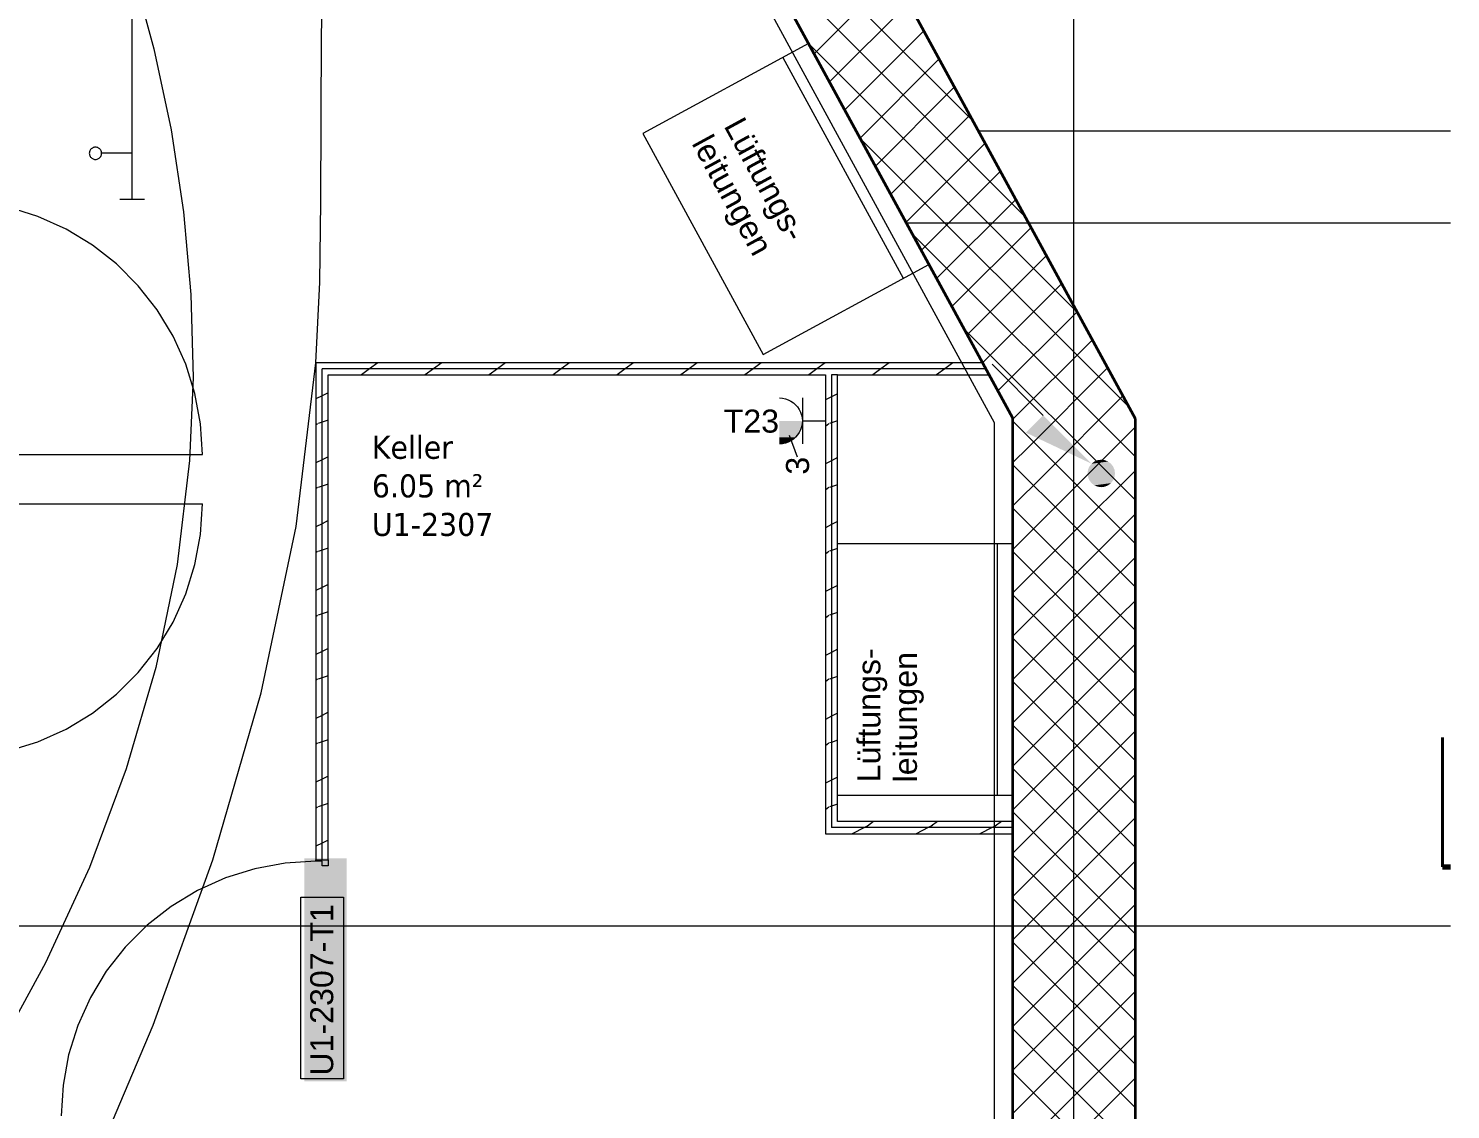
# Model space of a CAD drawing. Extents: x -1067 to 613, y -179 to 712.
# Drawn here: x 106.2 to 198.8, y 41 to 111.5 of the extents above; entities that cross this region are included whole.
import ezdxf
from ezdxf.lldxf.tags import DXFTag

# ---------------------------------------------------------------- set-up
doc = ezdxf.new("R2010")
doc.units = 0
doc.layers.get('0').update_dxf_attribs({"lineweight": 13})
for name, color, linetype, lineweight in [('A-AREA-____-IDEN', 7, 'Continuous', 5), ('A-DETL-____-HDLN', 7, '_Verdeckte Linien_', 9), ('A-DOOR-____-IDEN', 7, 'Continuous', 5), ('A-DOOR-FRAM-MCUT', 7, 'Continuous', 9), ('A-DOOR-OPNG-OTLN', 7, 'Continuous', 9), ('A-FLOR-____-OTLN', 7, 'Continuous', 9), ('A-FLOR-____-OVHD', 7, 'Strichpunkt - Fein', 9), ('A-WALL-____-MCUT', 7, 'Continuous', 35), ('A-WALL-____-PATT', 7, 'Continuous', 35), ('A-WALL-FNSH-MCUT', 7, 'Continuous', 35), ('S-GRID-____-OTLN', 7, 'Continuous', 5), ('Text', 7, 'Continuous', 5)]:
    doc.layers.add(name, color=color, linetype=linetype, lineweight=lineweight)
for name, color, linetype, lineweight, true_color in [('A-DETL-____-OTLN', 5, 'Continuous', 9, 0x0000ff), ('EL01_WAN_Kraft', 1, 'Continuous', 13, 0xff0000), ('EL01_WAN_Leitung_Licht', 7, 'Continuous', 13, 0x0080ff), ('EL01_WAN_Leuchten', 7, 'Continuous', 13, 0x0080ff), ('G-____-____-SYMB', 7, 'Strichpunkt - Weit', 5, 0x008080)]:
    doc.layers.add(name, color=color, linetype=linetype, lineweight=lineweight, true_color=true_color)
doc.styles.get("Standard").update_dxf_attribs({"font": 'arial.ttf'})
tags = doc.linetypes.add('_Rasterlinie_', pattern=[0.375, 0.2, -0.05, 0.075, -0.05]).pattern_tags.tags
tags[10:11] = [DXFTag(74, 4), DXFTag(75, 0), DXFTag(340, '0'), DXFTag(46, 1.0), DXFTag(50, 0.0), DXFTag(44, 0.0), DXFTag(45, 0.0)]
tags[8:9] = [DXFTag(74, 4), DXFTag(75, 0), DXFTag(340, '0'), DXFTag(46, 1.0), DXFTag(50, 0.0), DXFTag(44, 0.0), DXFTag(45, 0.0)]
tags[6:7] = [DXFTag(74, 4), DXFTag(75, 0), DXFTag(340, '0'), DXFTag(46, 1.0), DXFTag(50, 0.0), DXFTag(44, 0.0), DXFTag(45, 0.0)]
tags[4:5] = [DXFTag(74, 4), DXFTag(75, 0), DXFTag(340, '0'), DXFTag(46, 1.0), DXFTag(50, 0.0), DXFTag(44, 0.0), DXFTag(45, 0.0)]
tags = doc.linetypes.add('_Schnittlinie_', pattern=[0.3, 0.15, -0.05, 0.05, -0.05]).pattern_tags.tags
tags[10:11] = [DXFTag(74, 4), DXFTag(75, 0), DXFTag(340, '0'), DXFTag(46, 1.0), DXFTag(50, 0.0), DXFTag(44, 0.0), DXFTag(45, 0.0)]
tags[8:9] = [DXFTag(74, 4), DXFTag(75, 0), DXFTag(340, '0'), DXFTag(46, 1.0), DXFTag(50, 0.0), DXFTag(44, 0.0), DXFTag(45, 0.0)]
tags[6:7] = [DXFTag(74, 4), DXFTag(75, 0), DXFTag(340, '0'), DXFTag(46, 1.0), DXFTag(50, 0.0), DXFTag(44, 0.0), DXFTag(45, 0.0)]
tags[4:5] = [DXFTag(74, 4), DXFTag(75, 0), DXFTag(340, '0'), DXFTag(46, 1.0), DXFTag(50, 0.0), DXFTag(44, 0.0), DXFTag(45, 0.0)]
tags = doc.linetypes.add('_Verdeckte Linien_', pattern=[0.15, 0.1, -0.05]).pattern_tags.tags
tags[6:7] = [DXFTag(74, 4), DXFTag(75, 0), DXFTag(340, '0'), DXFTag(46, 1.0), DXFTag(50, 0.0), DXFTag(44, 0.0), DXFTag(45, 0.0)]
tags[4:5] = [DXFTag(74, 4), DXFTag(75, 0), DXFTag(340, '0'), DXFTag(46, 1.0), DXFTag(50, 0.0), DXFTag(44, 0.0), DXFTag(45, 0.0)]
tags = doc.linetypes.add('Gestrichelt', pattern=[0.1, 0.05, -0.05]).pattern_tags.tags
tags[6:7] = [DXFTag(74, 4), DXFTag(75, 0), DXFTag(340, '0'), DXFTag(46, 1.0), DXFTag(50, 0.0), DXFTag(44, 0.0), DXFTag(45, 0.0)]
tags[4:5] = [DXFTag(74, 4), DXFTag(75, 0), DXFTag(340, '0'), DXFTag(46, 1.0), DXFTag(50, 0.0), DXFTag(44, 0.0), DXFTag(45, 0.0)]
tags = doc.linetypes.add('STRICHPUNKT', pattern=[25.4, 12.7, -6.35, 0, -6.35]).pattern_tags.tags
tags[10:11] = [DXFTag(74, 4), DXFTag(75, 0), DXFTag(340, '0'), DXFTag(46, 0.0), DXFTag(50, 0.0), DXFTag(44, 0.0), DXFTag(45, 0.0)]
tags[8:9] = [DXFTag(74, 4), DXFTag(75, 0), DXFTag(340, '0'), DXFTag(46, 0.0), DXFTag(50, 0.0), DXFTag(44, 0.0), DXFTag(45, 0.0)]
tags[6:7] = [DXFTag(74, 4), DXFTag(75, 0), DXFTag(340, '0'), DXFTag(46, 0.0), DXFTag(50, 0.0), DXFTag(44, 0.0), DXFTag(45, 0.0)]
tags[4:5] = [DXFTag(74, 4), DXFTag(75, 0), DXFTag(340, '0'), DXFTag(46, 0.0), DXFTag(50, 0.0), DXFTag(44, 0.0), DXFTag(45, 0.0)]
tags = doc.linetypes.add('Strichpunkt - Fein', pattern=[0.2, 0.1, -0.05, 0, -0.05]).pattern_tags.tags
tags[10:11] = [DXFTag(74, 4), DXFTag(75, 0), DXFTag(340, '0'), DXFTag(46, 1.0), DXFTag(50, 0.0), DXFTag(44, 0.0), DXFTag(45, 0.0)]
tags[8:9] = [DXFTag(74, 4), DXFTag(75, 0), DXFTag(340, '0'), DXFTag(46, 1.0), DXFTag(50, 0.0), DXFTag(44, 0.0), DXFTag(45, 0.0)]
tags[6:7] = [DXFTag(74, 4), DXFTag(75, 0), DXFTag(340, '0'), DXFTag(46, 1.0), DXFTag(50, 0.0), DXFTag(44, 0.0), DXFTag(45, 0.0)]
tags[4:5] = [DXFTag(74, 4), DXFTag(75, 0), DXFTag(340, '0'), DXFTag(46, 1.0), DXFTag(50, 0.0), DXFTag(44, 0.0), DXFTag(45, 0.0)]
tags = doc.linetypes.add('Strichpunkt - Weit', pattern=[0.5, 0.2, -0.15, 0, -0.15]).pattern_tags.tags
tags[10:11] = [DXFTag(74, 4), DXFTag(75, 0), DXFTag(340, '0'), DXFTag(46, 1.0), DXFTag(50, 0.0), DXFTag(44, 0.0), DXFTag(45, 0.0)]
tags[8:9] = [DXFTag(74, 4), DXFTag(75, 0), DXFTag(340, '0'), DXFTag(46, 1.0), DXFTag(50, 0.0), DXFTag(44, 0.0), DXFTag(45, 0.0)]
tags[6:7] = [DXFTag(74, 4), DXFTag(75, 0), DXFTag(340, '0'), DXFTag(46, 1.0), DXFTag(50, 0.0), DXFTag(44, 0.0), DXFTag(45, 0.0)]
tags[4:5] = [DXFTag(74, 4), DXFTag(75, 0), DXFTag(340, '0'), DXFTag(46, 1.0), DXFTag(50, 0.0), DXFTag(44, 0.0), DXFTag(45, 0.0)]

# ---------------------------------------------------------------- blocks, each defined once
blk = doc.blocks.new('Referenz-A0UJ3194XE', base_point=(-1062.181, -175.856))
at = {"layer": 'A-DETL-____-HDLN', "color": 0, "linetype": '_Verdeckte Linien_', "ltscale": 0.13}
blk.add_line((198.844, 98.776), (163.39, 98.776), dxfattribs=at)
at = {"layer": 'A-DETL-____-OTLN', "color": 0, "linetype": 'Gestrichelt', "ltscale": 0.13}
for p, q in [((157.004, 110.497), (146.203, 104.613)), ((155.336, 109.588), (163.181, 95.186)), ((146.203, 104.613), (154.048, 90.211)), ((154.048, 90.211), (164.85, 96.095)), ((170.303, 77.884), (158.903, 77.884)), ((169.303, 77.884), (169.303, 61.484)), ((158.903, 61.484), (170.303, 61.484))]:
    blk.add_line(p, q, dxfattribs=at)
at = {"layer": 'A-DOOR-____-IDEN', "color": 0, "linetype": 'Continuous', "ltscale": 0.13}
for p, q in [((123.912, 43.011), (123.912, 54.851)), ((123.912, 54.851), (126.692, 54.851)), ((126.692, 54.851), (126.692, 43.011)), ((126.692, 43.011), (123.912, 43.011))]:
    blk.add_line(p, q, dxfattribs=at)
at = {"layer": 'A-DOOR-____-IDEN', "color": 7, "linetype": 'Continuous', "ltscale": 0.13, "true_color": 0xffffff}
for points in [[(124.155, 42.836), (126.914, 42.836), (124.155, 57.375)], [(126.914, 42.836), (124.155, 57.375), (126.914, 57.375)]]:
    blk.add_solid(points, dxfattribs=at)
at = {"layer": 'A-DOOR-FRAM-MCUT', "color": 0, "linetype": 'Continuous', "ltscale": 0.13}
for p, q in [((124.903, 57.284), (125.703, 57.284)), ((124.903, 57.184), (124.903, 57.284)), ((125.303, 57.184), (124.903, 57.184)), ((125.303, 56.884), (125.303, 57.184)), ((125.703, 56.884), (125.303, 56.884)), ((125.703, 57.284), (125.703, 56.884))]:
    blk.add_line(p, q, dxfattribs=at)
at = {"layer": 'A-DOOR-OPNG-OTLN', "color": 0, "linetype": 'Continuous', "ltscale": 0.13}
for p, q in [((106.789, 99.215), (104.876, 99.812)), ((108.617, 98.393), (106.789, 99.215)), ((110.333, 97.355), (108.617, 98.393)), ((111.911, 96.119), (110.333, 97.355)), ((113.328, 94.702), (111.911, 96.119)), ((114.565, 93.124), (113.328, 94.702)), ((115.602, 91.408), (114.565, 93.124)), ((116.424, 89.58), (115.602, 91.408)), ((117.021, 87.667), (116.424, 89.58)), ((117.382, 85.695), (117.021, 87.667)), ((117.503, 83.694), (117.382, 85.695)), ((100.903, 83.694), (117.503, 83.694)), ((100.903, 80.494), (117.503, 80.494)), ((117.382, 78.493), (117.503, 80.494)), ((117.021, 76.521), (117.382, 78.493)), ((116.424, 74.608), (117.021, 76.521)), ((115.602, 72.78), (116.424, 74.608)), ((114.565, 71.064), (115.602, 72.78)), ((113.328, 69.486), (114.565, 71.064)), ((111.911, 68.069), (113.328, 69.486)), ((110.333, 66.832), (111.911, 68.069)), ((108.617, 65.795), (110.333, 66.832)), ((104.876, 64.376), (106.789, 64.973)), ((106.789, 64.973), (108.617, 65.795)), ((120.93, 56.702), (119.017, 56.106)), ((122.902, 57.063), (120.93, 56.702)), ((124.903, 57.184), (122.902, 57.063)), ((119.017, 56.106), (117.189, 55.283)), ((117.189, 55.283), (115.473, 54.246)), ((115.473, 54.246), (113.895, 53.01)), ((113.895, 53.01), (112.478, 51.592)), ((112.478, 51.592), (111.241, 50.014)), ((111.241, 50.014), (110.204, 48.299)), ((110.204, 48.299), (109.382, 46.471)), ((109.382, 46.471), (108.785, 44.557)), ((108.785, 44.557), (108.424, 42.585)), ((108.424, 42.585), (108.303, 40.584))]:
    blk.add_line(p, q, dxfattribs=at)
at = {"layer": 'A-FLOR-____-OTLN', "color": 0, "linetype": 'Continuous', "ltscale": 0.13}
blk.add_line((198.844, 104.776), (168.092, 104.776), dxfattribs=at)
at = {"layer": 'A-FLOR-____-OVHD', "color": 0, "linetype": 'Strichpunkt - Fein', "ltscale": 0.13}
for p, q in [((124.603, 167.47), (169.103, 85.779)), ((169.103, 85.779), (169.103, -171.085))]:
    blk.add_line(p, q, dxfattribs=at)
at = {"layer": 'A-WALL-____-MCUT', "color": 0, "linetype": 'Continuous', "ltscale": 0.35}
for p, q in [((178.303, 86.031), (132.803, 169.559)), ((125.803, 167.776), (170.303, 86.084)), ((170.303, 86.084), (170.303, 26.084)), ((178.303, -171.085), (178.303, 86.031))]:
    blk.add_line(p, q, dxfattribs=at)
at = {"layer": 'A-WALL-____-MCUT', "color": 0, "linetype": 'Continuous', "lineweight": 9, "ltscale": 0.13}
for p, q in [((125.303, 57.284), (125.303, 89.284)), ((168.56, 89.284), (125.303, 89.284)), ((158.903, 88.884), (158.503, 88.884)), ((158.503, 88.884), (158.503, 59.376)), ((170.303, 59.376), (158.503, 59.376))]:
    blk.add_line(p, q, dxfattribs=at)
at = {"layer": 'A-WALL-____-PATT', "color": 0, "linetype": 'Continuous', "lineweight": 9, "ltscale": 0.13}
for p, q in [((167.745, 105.413), (150.237, 122.921)), ((171.13, 99.2), (153.621, 116.709)), ((157.373, 109.82), (162.534, 114.98)), ((158.371, 107.989), (163.531, 113.149)), ((159.368, 106.158), (164.528, 111.318)), ((174.514, 92.987), (157.005, 110.496)), ((160.366, 104.327), (165.526, 109.487)), ((161.363, 102.496), (166.523, 107.656)), ((162.36, 100.665), (167.521, 105.825)), ((177.898, 86.775), (160.389, 104.283)), ((163.358, 98.834), (168.518, 103.994)), ((164.355, 97.003), (169.515, 102.163)), ((165.353, 95.172), (170.513, 100.332)), ((166.35, 93.341), (171.51, 98.501)), ((178.303, 83.541), (163.774, 98.071)), ((167.347, 91.51), (172.508, 96.67)), ((168.345, 89.679), (173.505, 94.839)), ((169.342, 87.848), (174.502, 93.008)), ((178.303, 80.713), (167.158, 91.858)), ((170.34, 86.017), (175.5, 91.177)), ((128.4, 89.284), (127.866, 88.884)), ((128.933, 89.684), (128.4, 89.284)), ((132.565, 89.284), (132.031, 88.884)), ((133.098, 89.684), (132.565, 89.284)), ((136.73, 89.284), (136.196, 88.884)), ((137.263, 89.684), (136.73, 89.284)), ((140.895, 89.284), (140.361, 88.884)), ((141.428, 89.684), (140.895, 89.284)), ((145.06, 89.284), (144.526, 88.884)), ((145.593, 89.684), (145.06, 89.284)), ((149.225, 89.284), (148.691, 88.884)), ((149.758, 89.684), (149.225, 89.284)), ((153.39, 89.284), (152.856, 88.884)), ((153.923, 89.684), (153.39, 89.284)), ((157.555, 89.284), (157.021, 88.884)), ((158.088, 89.684), (157.555, 89.284)), ((161.72, 89.284), (161.186, 88.884)), ((162.253, 89.684), (161.72, 89.284)), ((165.885, 89.284), (165.351, 88.884)), ((166.418, 89.684), (165.885, 89.284)), ((171.337, 84.186), (176.497, 89.346)), ((125.303, 87.519), (124.903, 87.319)), ((125.703, 87.719), (125.303, 87.519)), ((158.503, 87.46), (158.103, 87.26)), ((158.903, 87.66), (158.503, 87.46)), ((172.334, 82.355), (177.495, 87.515)), ((125.013, 85.703), (124.903, 85.621)), ((125.303, 85.799), (125.053, 85.716)), ((125.703, 85.933), (125.303, 85.799)), ((158.335, 85.705), (158.103, 85.531)), ((158.503, 85.76), (158.373, 85.717)), ((158.903, 85.894), (158.503, 85.76)), ((170.303, 85.98), (170.34, 86.017)), ((170.542, 85.645), (170.303, 85.884)), ((178.303, 77.884), (170.542, 85.645)), ((173.332, 80.524), (178.303, 85.495)), ((125.703, 83.554), (125.303, 83.354)), ((158.903, 83.495), (158.503, 83.295)), ((170.303, 83.152), (171.337, 84.186)), ((125.303, 83.354), (124.903, 83.154)), ((158.503, 83.295), (158.103, 83.095)), ((173.926, 79.433), (170.303, 83.056)), ((174.329, 78.693), (178.303, 82.667)), ((125.303, 81.635), (125.053, 81.551)), ((125.703, 81.768), (125.303, 81.635)), ((158.503, 81.596), (158.374, 81.552)), ((158.903, 81.729), (158.503, 81.596)), ((170.303, 80.324), (172.334, 82.355)), ((125.013, 81.538), (124.903, 81.456)), ((158.336, 81.54), (158.103, 81.366)), ((170.303, 77.495), (173.332, 80.524)), ((177.311, 73.22), (170.303, 80.228)), ((175.327, 76.862), (178.303, 79.838)), ((125.303, 79.189), (124.903, 78.989)), ((125.703, 79.389), (125.303, 79.189)), ((158.503, 79.13), (158.103, 78.93)), ((158.903, 79.33), (158.503, 79.13)), ((178.303, 75.056), (173.926, 79.433)), ((170.303, 74.667), (174.329, 78.693)), ((125.014, 77.374), (124.903, 77.291)), ((125.303, 77.47), (125.053, 77.387)), ((125.703, 77.603), (125.303, 77.47)), ((158.336, 77.376), (158.103, 77.201)), ((158.503, 77.431), (158.374, 77.388)), ((158.903, 77.564), (158.503, 77.431)), ((178.303, 69.399), (170.303, 77.399)), ((176.324, 75.031), (178.303, 77.01)), ((170.303, 71.838), (175.327, 76.862)), ((125.703, 75.225), (125.303, 75.025)), ((158.903, 75.165), (158.503, 74.965)), ((125.303, 75.025), (124.903, 74.825)), ((158.503, 74.965), (158.103, 74.765)), ((170.303, 69.01), (176.324, 75.031)), ((178.303, 66.571), (170.303, 74.571)), ((177.322, 73.2), (178.303, 74.181)), ((125.303, 73.305), (125.053, 73.222)), ((125.703, 73.439), (125.303, 73.305)), ((158.503, 73.266), (158.374, 73.223)), ((158.903, 73.399), (158.503, 73.266)), ((178.303, 72.228), (177.311, 73.22)), ((125.014, 73.209), (124.903, 73.126)), ((158.337, 73.211), (158.103, 73.036)), ((170.303, 66.181), (177.322, 73.2)), ((178.303, 63.742), (170.303, 71.742)), ((125.303, 70.86), (124.903, 70.66)), ((125.703, 71.06), (125.303, 70.86)), ((158.503, 70.8), (158.103, 70.6)), ((158.903, 71), (158.503, 70.8)), ((170.303, 63.353), (178.303, 71.353)), ((125.015, 69.044), (124.903, 68.961)), ((125.303, 69.141), (125.053, 69.057)), ((125.703, 69.274), (125.303, 69.141)), ((158.337, 69.046), (158.103, 68.871)), ((158.503, 69.101), (158.374, 69.058)), ((158.903, 69.235), (158.503, 69.101)), ((178.303, 60.914), (170.303, 68.914)), ((170.303, 60.525), (178.303, 68.525)), ((125.703, 66.895), (125.303, 66.695)), ((158.903, 66.835), (158.503, 66.635)), ((125.303, 66.695), (124.903, 66.495)), ((158.503, 66.635), (158.103, 66.435)), ((178.303, 58.085), (170.303, 66.085)), ((125.015, 64.88), (124.903, 64.796)), ((125.303, 64.976), (125.054, 64.893)), ((125.703, 65.109), (125.303, 64.976)), ((158.338, 64.882), (158.103, 64.706)), ((158.503, 64.937), (158.374, 64.894)), ((158.903, 65.07), (158.503, 64.937)), ((170.303, 57.696), (178.303, 65.696)), ((178.303, 55.257), (170.303, 63.257)), ((125.303, 62.53), (124.903, 62.33)), ((125.703, 62.73), (125.303, 62.53)), ((158.503, 62.47), (158.103, 62.27)), ((158.903, 62.67), (158.503, 62.47)), ((170.303, 54.868), (178.303, 62.868)), ((125.016, 60.715), (124.903, 60.631)), ((125.303, 60.811), (125.054, 60.728)), ((125.703, 60.944), (125.303, 60.811)), ((158.338, 60.717), (158.103, 60.541)), ((158.503, 60.772), (158.375, 60.729)), ((158.903, 60.905), (158.503, 60.772)), ((178.303, 52.429), (170.303, 60.429)), ((160.644, 59.376), (159.844, 58.976)), ((160.912, 59.51), (160.644, 59.376)), ((161.248, 59.776), (160.838, 59.468)), ((164.809, 59.376), (164.009, 58.976)), ((165.077, 59.51), (164.809, 59.376)), ((165.413, 59.776), (165.003, 59.468)), ((168.974, 59.376), (168.174, 58.976)), ((169.242, 59.51), (168.974, 59.376)), ((169.578, 59.776), (169.168, 59.468)), ((170.303, 52.039), (178.303, 60.039)), ((125.703, 58.565), (125.303, 58.365)), ((125.303, 58.365), (124.903, 58.165)), ((178.303, 49.6), (170.303, 57.6)), ((170.303, 49.211), (178.303, 57.211)), ((178.303, 46.772), (170.303, 54.772)), ((170.303, 46.382), (178.303, 54.382)), ((178.303, 43.943), (170.303, 51.943)), ((170.303, 43.554), (178.303, 51.554)), ((178.303, 41.115), (170.303, 49.115)), ((170.303, 40.726), (178.303, 48.726)), ((178.303, 38.287), (170.303, 46.287)), ((170.303, 37.897), (178.303, 45.897)), ((178.303, 35.458), (170.303, 43.458)), ((170.303, 35.069), (178.303, 43.069))]:
    blk.add_line(p, q, dxfattribs=at)
at = {"layer": 'A-WALL-FNSH-MCUT', "color": 0, "linetype": 'Continuous', "lineweight": 9, "ltscale": 0.13}
for p, q in [((124.903, 89.684), (124.903, 57.284)), ((168.342, 89.684), (124.903, 89.684)), ((125.703, 57.284), (125.703, 88.884)), ((125.703, 88.884), (158.103, 88.884)), ((158.103, 88.884), (158.103, 58.976)), ((158.903, 88.884), (168.778, 88.884)), ((158.903, 59.776), (158.903, 88.884)), ((170.303, 59.776), (158.903, 59.776)), ((158.103, 58.976), (170.303, 58.976)), ((124.903, 57.284), (125.703, 57.284))]:
    blk.add_line(p, q, dxfattribs=at)
at = {"layer": 'G-____-____-SYMB', "color": 0, "linetype": 'Continuous', "lineweight": 40, "ltscale": 0.4}
blk.add_line((198.31, 65.243), (198.31, 56.817), dxfattribs=at)
at = {"layer": 'G-____-____-SYMB', "color": 0, "linetype": '_Schnittlinie_', "lineweight": 70, "ltscale": 0.7}
blk.add_line((198.31, 56.817), (198.844, 56.817), dxfattribs=at)
at = {"layer": 'S-GRID-____-OTLN', "color": 0, "linetype": '_Rasterlinie_', "ltscale": 0.13}
for p, q in [((174.303, -171.085), (174.303, 546.376)), ((-117.097, 52.976), (198.844, 52.976))]:
    blk.add_line(p, q, dxfattribs=at)
at = {"layer": 'A-AREA-____-IDEN', "color": 0, "linetype": 'Continuous', "ltscale": 0.13, "char_height": 1.5, "attachment_point": 1}
for s, insert in [('{\\W0.9;\\fVerdana;Keller}', (128.548, 84.919)), ('{\\W0.9;\\fVerdana;6.05 m²}', (128.548, 82.406)), ('{\\W0.9;\\fVerdana;U1-2307}', (128.548, 79.892))]:
    blk.add_mtext(s, dxfattribs=dict(at, insert=insert))
at = {"layer": 'A-DOOR-____-IDEN', "color": 0, "linetype": 'Continuous', "ltscale": 0.13, "insert": (124.53, 43.211), "char_height": 1.5, "attachment_point": 1, "rotation": 90}
blk.add_mtext('{\\fArial;U1-2307-T1}', dxfattribs=at)
at = {"layer": 'Text', "color": 0, "linetype": 'Continuous', "ltscale": 0.13, "char_height": 1.5, "attachment_point": 1}
for s, insert, rotation in [('{\\fArial;Lüftungs-}', (152.77, 105.841), 298.5786), ('{\\fArial;leitungen}', (150.679, 104.702), 298.5786), ('{\\fArial;Lüftungs-}', (160.186, 62.326), 90), ('{\\fArial;leitungen}', (162.568, 62.326), 90)]:
    blk.add_mtext(s, dxfattribs=dict(at, insert=insert, rotation=rotation))
blk = doc.blocks.new('Leitung-A0UJ31W4XE', base_point=(104.011, 44.573))
at = {"color": 0, "linetype": 'ByBlock', "lineweight": -2, "ltscale": 0.13}
for p, q in [((112.934, 115.332), (114.342, 110.137)), ((114.342, 110.137), (115.46, 104.856)), ((115.46, 104.856), (116.27, 99.511)), ((116.27, 99.511), (116.754, 94.125)), ((116.754, 94.125), (116.894, 88.719)), ((116.894, 88.719), (116.67, 83.316)), ((116.67, 83.316), (115.852, 76.52)), ((115.852, 76.52), (114.465, 69.805)), ((114.465, 69.805), (112.547, 63.212)), ((112.547, 63.212), (110.139, 56.781)), ((110.139, 56.781), (107.28, 50.554)), ((107.28, 50.554), (104.011, 44.573))]:
    blk.add_line(p, q, dxfattribs=at)
blk = doc.blocks.new('Leitung-A0UJ323OXE', base_point=(98.305, 25.843))
at = {"color": 0, "linetype": 'ByBlock', "lineweight": -2, "ltscale": 0.13}
for p, q in [((112.076, 165.986), (110.681, 165.879)), ((113.446, 166.04), (112.076, 165.986)), ((114.785, 166.036), (113.446, 166.04)), ((116.084, 165.97), (114.785, 166.036)), ((117.336, 165.837), (116.084, 165.97)), ((106.428, 165.283), (102.233, 164.367)), ((108.56, 165.628), (106.428, 165.283)), ((110.681, 165.879), (108.56, 165.628)), ((118.532, 165.634), (117.336, 165.837)), ((119.389, 165.432), (118.532, 165.634)), ((120.207, 165.186), (119.389, 165.432)), ((120.984, 164.894), (120.207, 165.186)), ((102.233, 164.367), (98.305, 163.25)), ((121.715, 164.554), (120.984, 164.894)), ((122.898, 163.829), (121.715, 164.554)), ((123.937, 162.954), (122.898, 163.829)), ((124.839, 161.94), (123.937, 162.954)), ((125.611, 160.793), (124.839, 161.94)), ((126.454, 159.073), (125.611, 160.793)), ((127.098, 157.153), (126.454, 159.073)), ((127.564, 155.054), (127.098, 157.153)), ((128.069, 147.875), (127.564, 155.054)), ((127.619, 139.796), (128.069, 147.875)), ((126.71, 131.356), (127.619, 139.796)), ((125.835, 123.094), (126.71, 131.356)), ((125.432, 116.897), (125.835, 123.094)), ((125.267, 111.072), (125.432, 116.897)), ((125.234, 105.528), (125.267, 111.072)), ((125.232, 100.176), (125.234, 105.528)), ((125.157, 94.924), (125.232, 100.176)), ((124.905, 89.684), (125.157, 94.924)), ((123.614, 79.01), (124.905, 89.684)), ((121.331, 68.161), (123.614, 79.01)), ((118.184, 57.279), (121.331, 68.161)), ((114.305, 46.504), (118.184, 57.279)), ((109.824, 35.978), (114.305, 46.504)), ((104.87, 25.843), (109.824, 35.978))]:
    blk.add_line(p, q, dxfattribs=at)
blk = doc.blocks.new('LED-Langfeldleuchte 37W-A0UJ3262XE', base_point=(110.134, 100.332))
at = {"color": 0, "lineweight": -2}
for p, q in [((113.734, 130.332), (112.134, 130.332)), ((112.934, 100.332), (112.934, 130.332)), ((110.137, 127.384), (110.134, 127.332)), ((110.134, 127.332), (110.137, 127.28)), ((110.147, 127.435), (110.137, 127.384)), ((110.137, 127.28), (110.147, 127.228)), ((110.164, 127.485), (110.147, 127.435)), ((110.147, 127.228), (110.164, 127.179)), ((110.187, 127.532), (110.164, 127.485)), ((110.164, 127.179), (110.187, 127.132)), ((110.216, 127.575), (110.187, 127.532)), ((110.187, 127.132), (110.216, 127.088)), ((110.251, 127.615), (110.216, 127.575)), ((110.216, 127.088), (110.251, 127.049)), ((110.29, 127.649), (110.251, 127.615)), ((110.251, 127.049), (110.29, 127.014)), ((110.334, 127.678), (110.29, 127.649)), ((110.29, 127.014), (110.334, 126.985)), ((110.381, 127.701), (110.334, 127.678)), ((110.334, 126.985), (110.381, 126.962)), ((110.43, 127.718), (110.381, 127.701)), ((110.481, 127.728), (110.43, 127.718)), ((110.534, 127.732), (110.481, 127.728)), ((110.586, 127.728), (110.534, 127.732)), ((110.637, 127.718), (110.586, 127.728)), ((110.687, 127.701), (110.637, 127.718)), ((110.734, 127.678), (110.687, 127.701)), ((110.687, 126.962), (110.734, 126.985)), ((110.777, 127.649), (110.734, 127.678)), ((110.734, 126.985), (110.777, 127.014)), ((110.816, 127.615), (110.777, 127.649)), ((110.777, 127.014), (110.816, 127.049)), ((110.851, 127.575), (110.816, 127.615)), ((110.816, 127.049), (110.851, 127.088)), ((110.88, 127.532), (110.851, 127.575)), ((110.851, 127.088), (110.88, 127.132)), ((110.903, 127.485), (110.88, 127.532)), ((110.88, 127.132), (110.903, 127.179)), ((110.92, 127.435), (110.903, 127.485)), ((110.903, 127.179), (110.92, 127.228)), ((110.93, 127.384), (110.92, 127.435)), ((110.92, 127.228), (110.93, 127.28)), ((110.934, 127.332), (110.93, 127.384)), ((110.93, 127.28), (110.934, 127.332)), ((112.934, 127.332), (110.934, 127.332)), ((110.381, 126.962), (110.43, 126.945)), ((110.43, 126.945), (110.481, 126.935)), ((110.481, 126.935), (110.534, 126.932)), ((110.534, 126.932), (110.586, 126.935)), ((110.586, 126.935), (110.637, 126.945)), ((110.637, 126.945), (110.687, 126.962)), ((110.137, 103.384), (110.134, 103.332)), ((110.134, 103.332), (110.137, 103.28)), ((110.147, 103.435), (110.137, 103.384)), ((110.137, 103.28), (110.147, 103.228)), ((110.164, 103.485), (110.147, 103.435)), ((110.147, 103.228), (110.164, 103.179)), ((110.187, 103.532), (110.164, 103.485)), ((110.164, 103.179), (110.187, 103.132)), ((110.216, 103.575), (110.187, 103.532)), ((110.187, 103.132), (110.216, 103.088)), ((110.251, 103.615), (110.216, 103.575)), ((110.216, 103.088), (110.251, 103.049)), ((110.29, 103.649), (110.251, 103.615)), ((110.251, 103.049), (110.29, 103.014)), ((110.334, 103.678), (110.29, 103.649)), ((110.29, 103.014), (110.334, 102.985)), ((110.381, 103.701), (110.334, 103.678)), ((110.334, 102.985), (110.381, 102.962)), ((110.43, 103.718), (110.381, 103.701)), ((110.381, 102.962), (110.43, 102.945)), ((110.481, 103.728), (110.43, 103.718)), ((110.43, 102.945), (110.481, 102.935)), ((110.534, 103.732), (110.481, 103.728)), ((110.481, 102.935), (110.534, 102.932)), ((110.586, 103.728), (110.534, 103.732)), ((110.534, 102.932), (110.586, 102.935)), ((110.637, 103.718), (110.586, 103.728)), ((110.586, 102.935), (110.637, 102.945)), ((110.687, 103.701), (110.637, 103.718)), ((110.637, 102.945), (110.687, 102.962)), ((110.734, 103.678), (110.687, 103.701)), ((110.687, 102.962), (110.734, 102.985)), ((110.777, 103.649), (110.734, 103.678)), ((110.734, 102.985), (110.777, 103.014)), ((110.816, 103.615), (110.777, 103.649)), ((110.777, 103.014), (110.816, 103.049)), ((110.851, 103.575), (110.816, 103.615)), ((110.816, 103.049), (110.851, 103.088)), ((110.88, 103.532), (110.851, 103.575)), ((110.851, 103.088), (110.88, 103.132)), ((110.903, 103.485), (110.88, 103.532)), ((110.88, 103.132), (110.903, 103.179)), ((110.92, 103.435), (110.903, 103.485)), ((110.903, 103.179), (110.92, 103.228)), ((110.93, 103.384), (110.92, 103.435)), ((110.92, 103.228), (110.93, 103.28)), ((110.934, 103.332), (110.93, 103.384)), ((110.93, 103.28), (110.934, 103.332)), ((112.934, 103.332), (110.934, 103.332)), ((113.734, 100.332), (112.134, 100.332))]:
    blk.add_line(p, q, dxfattribs=at)
blk = doc.blocks.new('Steigleitung_von unten-A0UJ32A6XE', base_point=(168.967, 81.569))
at = {"color": 0, "linetype": 'ByBlock', "lineweight": -2, "ltscale": 0.13}
blk.add_line((172.295, 86.251), (168.967, 89.579), dxfattribs=at)
for points in [[(173.421, 85.125), (171.169, 85.125), (172.295, 86.251)], [(175.448, 83.098), (173.421, 85.125), (171.169, 85.125)], [(176.976, 82.465), (175.185, 82.465), (176.946, 82.697)], [(175.185, 82.465), (176.946, 82.697), (175.216, 82.697)], [(176.946, 82.697), (175.216, 82.697), (176.856, 82.913)], [(175.216, 82.697), (176.856, 82.913), (175.305, 82.913)], [(176.946, 82.697), (175.216, 82.697), (176.946, 82.697)], [(175.216, 82.697), (176.946, 82.697), (175.216, 82.697)], [(176.856, 82.913), (175.305, 82.913), (176.714, 83.098)], [(175.305, 82.913), (176.714, 83.098), (175.448, 83.098)], [(176.856, 82.913), (175.305, 82.913), (176.856, 82.913)], [(175.305, 82.913), (176.856, 82.913), (175.305, 82.913)], [(176.714, 83.098), (175.448, 83.098), (176.528, 83.24)], [(175.448, 83.098), (176.528, 83.24), (175.633, 83.24)], [(176.714, 83.098), (175.448, 83.098), (176.714, 83.098)], [(175.448, 83.098), (176.714, 83.098), (175.448, 83.098)], [(176.528, 83.24), (175.633, 83.24), (176.312, 83.33)], [(175.633, 83.24), (176.312, 83.33), (175.849, 83.33)], [(176.312, 83.33), (175.849, 83.33), (176.081, 83.36)], [(176.312, 83.33), (175.849, 83.33), (176.312, 83.33)], [(175.849, 83.33), (176.312, 83.33), (175.849, 83.33)], [(175.216, 82.233), (176.976, 82.465), (175.185, 82.465)], [(176.976, 82.465), (175.185, 82.465), (176.976, 82.465)], [(175.185, 82.465), (176.976, 82.465), (175.185, 82.465)], [(176.946, 82.233), (175.216, 82.233), (176.976, 82.465)], [(175.305, 82.017), (176.946, 82.233), (175.216, 82.233)], [(176.946, 82.233), (175.216, 82.233), (176.946, 82.233)], [(175.216, 82.233), (176.946, 82.233), (175.216, 82.233)], [(176.856, 82.017), (175.305, 82.017), (176.946, 82.233)], [(175.448, 81.832), (176.856, 82.017), (175.305, 82.017)], [(176.714, 81.832), (175.448, 81.832), (176.856, 82.017)], [(175.633, 81.689), (176.714, 81.832), (175.448, 81.832)], [(176.528, 81.689), (175.633, 81.689), (176.714, 81.832)], [(175.849, 81.6), (176.528, 81.689), (175.633, 81.689)], [(176.528, 81.689), (175.633, 81.689), (176.528, 81.689)], [(175.633, 81.689), (176.528, 81.689), (175.633, 81.689)], [(176.312, 81.6), (175.849, 81.6), (176.528, 81.689)], [(176.081, 81.569), (176.312, 81.6), (175.849, 81.6)], [(176.312, 81.6), (175.849, 81.6), (176.312, 81.6)], [(175.849, 81.6), (176.312, 81.6), (175.849, 81.6)]]:
    blk.add_solid(points, dxfattribs=at)
blk = doc.blocks.new('Steckdose T23_ AP_ 3-fach-A0UJ32B8XE', base_point=(151.473, 82.385))
at = {"color": 0, "lineweight": -2}
for p, q in [((155.105, 87.384), (155.301, 87.371)), ((155.301, 87.371), (155.493, 87.333)), ((155.493, 87.333), (155.679, 87.27)), ((155.679, 87.27), (155.855, 87.183)), ((155.855, 87.183), (156.018, 87.074)), ((156.605, 87.384), (156.605, 84.384)), ((156.018, 87.074), (156.166, 86.945)), ((156.166, 86.945), (156.295, 86.797)), ((156.295, 86.797), (156.404, 86.634)), ((156.404, 86.634), (156.491, 86.458)), ((156.491, 86.458), (156.554, 86.273)), ((156.554, 86.273), (156.592, 86.08)), ((156.491, 85.31), (156.404, 85.134)), ((156.554, 85.496), (156.491, 85.31)), ((156.592, 85.689), (156.554, 85.496)), ((156.592, 86.08), (156.605, 85.884)), ((156.605, 85.884), (156.592, 85.689)), ((156.605, 85.884), (158.105, 85.884)), ((155.301, 84.397), (155.105, 84.384)), ((155.493, 84.435), (155.301, 84.397)), ((155.679, 84.499), (155.493, 84.435)), ((155.855, 84.585), (155.679, 84.499)), ((155.751, 84.958), (156.259, 83.542)), ((156.018, 84.694), (155.855, 84.585)), ((156.166, 84.824), (156.018, 84.694)), ((156.295, 84.971), (156.166, 84.824)), ((156.404, 85.134), (156.295, 84.971))]:
    blk.add_line(p, q, dxfattribs=at)
for points in [[(156.554, 85.496), (155.105, 85.496), (156.605, 85.884)], [(155.105, 85.496), (156.605, 85.884), (155.105, 85.884)], [(156.404, 85.134), (155.105, 85.134), (156.554, 85.496)], [(155.105, 85.134), (156.554, 85.496), (155.105, 85.496)], [(156.166, 84.824), (155.105, 84.824), (156.404, 85.134)], [(155.105, 84.824), (156.404, 85.134), (155.105, 85.134)], [(155.855, 84.585), (155.105, 84.585), (156.166, 84.824)], [(155.105, 84.585), (156.166, 84.824), (155.105, 84.824)], [(155.493, 84.435), (155.105, 84.435), (155.855, 84.585)], [(155.105, 84.435), (155.855, 84.585), (155.105, 84.585)], [(155.105, 84.384), (155.493, 84.435), (155.105, 84.435)]]:
    blk.add_solid(points, dxfattribs=at)
at = {"color": 0, "lineweight": -2, "insert": (151.473, 86.626), "char_height": 1.5, "attachment_point": 1}
blk.add_mtext('{\\fArial;T23}', dxfattribs=at)
at = {"color": 0, "lineweight": -2, "insert": (155.536, 82.385), "char_height": 1.5, "attachment_point": 1, "rotation": 90}
blk.add_mtext('{\\fArial;3}', dxfattribs=at)

msp = doc.modelspace()

# ---------------------------------------------------------------- block references
at = {"color": 9, "lineweight": 25, "ltscale": 0.25, "true_color": 0xc0c0c0}
msp.add_blockref('Referenz-A0UJ3194XE', (-1062.181, -175.856), dxfattribs=at)
at = {"layer": 'EL01_WAN_Kraft', "color": 1, "linetype": 'Continuous', "ltscale": 0.13, "true_color": 0xff0000}
msp.add_blockref('Steckdose T23_ AP_ 3-fach-A0UJ32B8XE', (151.473, 82.385), dxfattribs=at)
at = {"layer": 'EL01_WAN_Leitung_Licht', "ltscale": 0.13}
for name, p in [('Leitung-A0UJ323OXE', (98.305, 25.843)), ('Leitung-A0UJ31W4XE', (104.011, 44.573))]:
    msp.add_blockref(name, p, dxfattribs=at)
at = {"layer": 'EL01_WAN_Leitung_Licht', "linetype": 'STRICHPUNKT', "ltscale": 0.13}
msp.add_blockref('Steigleitung_von unten-A0UJ32A6XE', (168.967, 81.569), dxfattribs=at)
at = {"layer": 'EL01_WAN_Leuchten', "ltscale": 0.13}
msp.add_blockref('LED-Langfeldleuchte 37W-A0UJ3262XE', (110.134, 100.332), dxfattribs=at)

doc.saveas('drawing.dxf')
